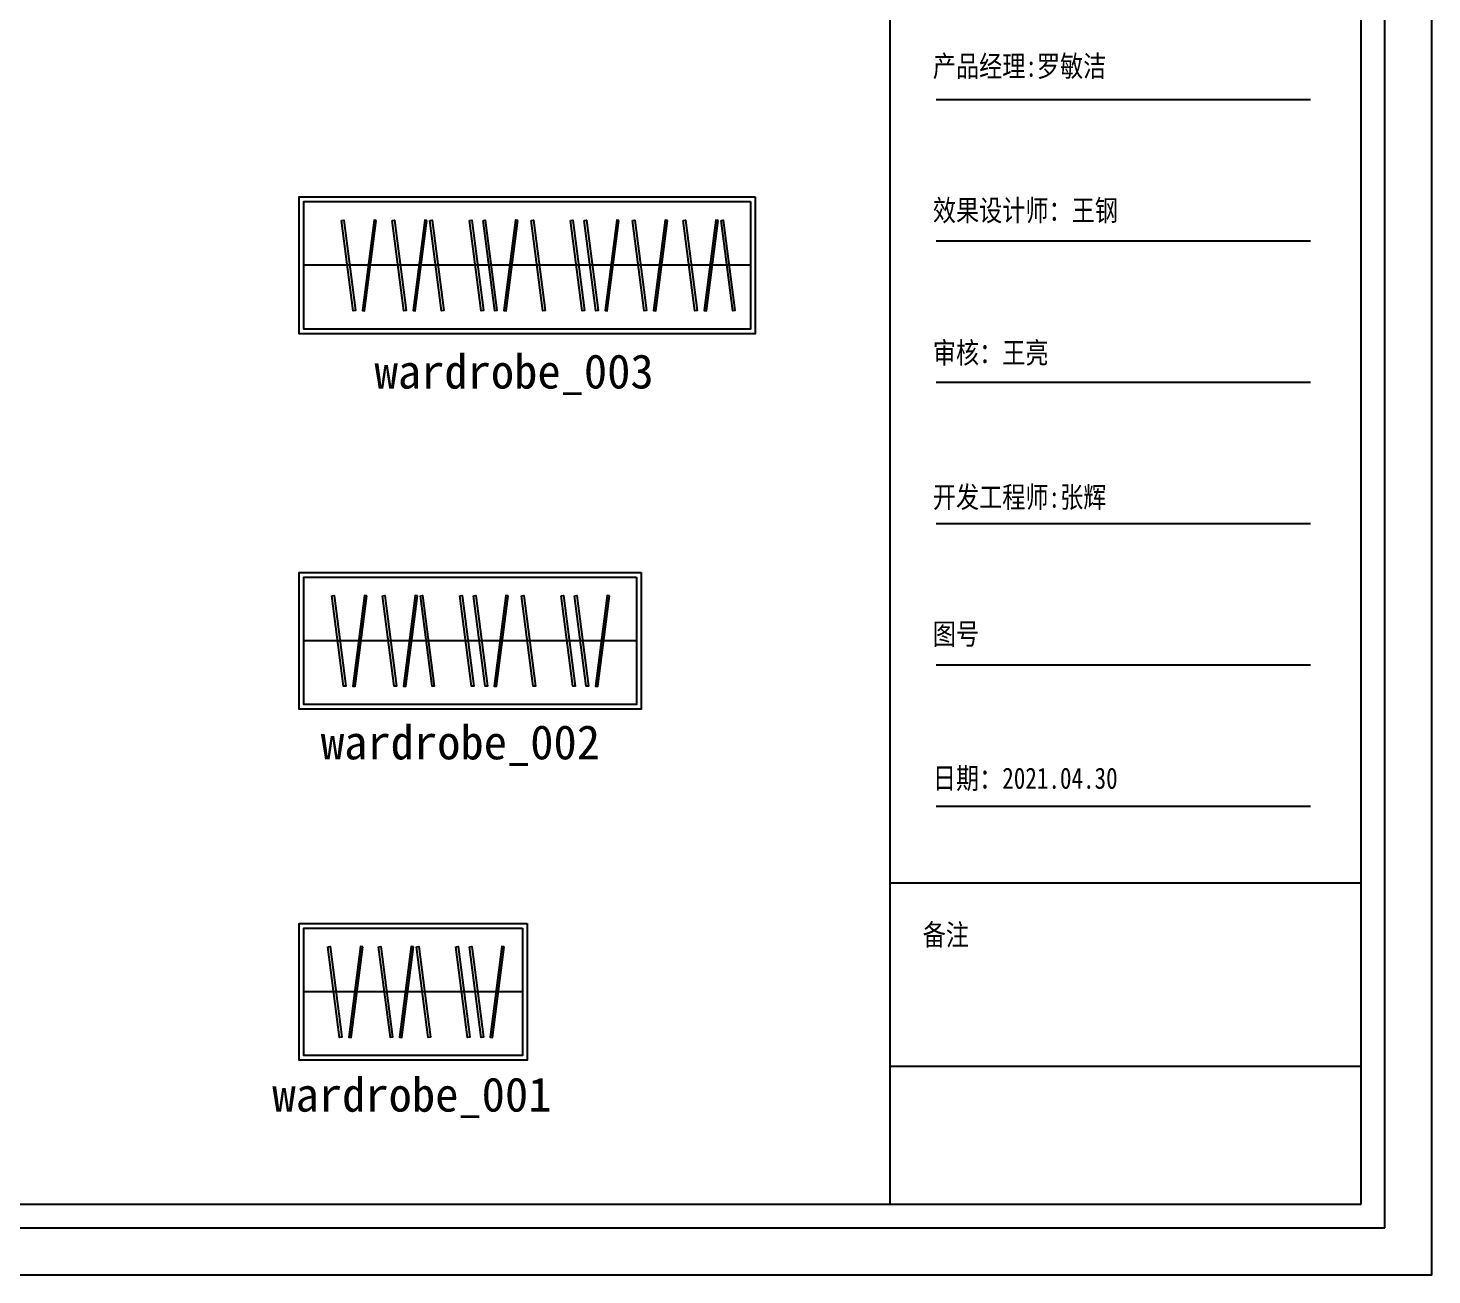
# Model space of a CAD drawing. Extents: x 422240 to 534325, y -8262 to 172635.
# Drawn here: x 460664 to 466823, y 62660 to 68130 of the extents above; entities that cross this region are included whole.
import ezdxf

# ---------------------------------------------------------------- set-up
doc = ezdxf.new("R2010")
doc.units = 0
doc.header["$LTSCALE"] = 1000
doc.header["$MEASUREMENT"] = 0
doc.layers.add('PM-家具', color=146, linetype='Continuous')
doc.styles.get("Standard").update_dxf_attribs({"font": 'gbenor.shx', "bigfont": 'gbcbig.shx'})
doc.styles.add('WJ', font='', dxfattribs={"width": 0.8, "height": 135})
doc.styles.get('WJ').set_extended_font_data('FangSong_GB2312')

# ---------------------------------------------------------------- blocks, each defined once
blk = doc.blocks.new('次卧摆放方案图例')
at = {"color": 251}
for p, q in [((80419.2, -7996.3), (80419.2, 2265.3)), ((65764.7, -7996.3), (80419.2, -7996.3))]:
    blk.add_line(p, q, dxfattribs=at)
for p, q in [((78248.9, -7892.9), (78248.9, 2162)), ((80315.9, -7892.9), (80315.9, 2162)), ((78450.4, -3046.2), (80093.1, -3046.2)), ((78450.4, -3666.3), (80093.1, -3666.3)), ((78450.4, -4286.4), (80093.1, -4286.4)), ((78450.4, -4906.4), (80093.1, -4906.4)), ((78450.4, -5526.5), (80093.1, -5526.5)), ((78450.4, -6146.6), (80093.1, -6146.6)), ((78248.9, -6483.1), (80315.9, -6483.1)), ((78248.9, -7287.6), (80315.9, -7287.6)), ((65868.1, -7892.9), (80315.9, -7892.9))]:
    blk.add_line(p, q)
blk.add_lwpolyline([(65528.4, -8203), (80625.9, -8203), (80625.9, 2472), (65528.4, 2472)], close=True)
at = {"char_height": 93.012, "attachment_point": 1, "style": 'WJ'}
for s, insert, width in [('{\\fSimSun|b0|i0|c134|p2;产品经理:罗敏洁}', (78436.6, -2852.9), 1131.519), ('{\\fSimSun|b0|i0|c134|p2;效果设计师：王钢}', (78436.6, -3485.9), 1162.465), ('{\\fSimSun|b0|i0|c134|p2;审核：王亮}', (78436.6, -4110.7), 556.375), ('{\\fSimSun|b0|i0|c134|p2;开发工程师:张辉}', (78436.6, -4743.7), 1673.43), ('{\\fSimSun|b0|i0|c134|p2;图号}', (78436.6, -5344.2), 556.375), ('{\\fSimSun|b0|i0|c134|p2;日期：2021.04.30}', (78436.6, -5977.1), 1176.368), ('{\\fSimSun|b0|i0|c134|p2;备注}', (78392, -6664.1), 741.511)]:
    blk.add_mtext(s, dxfattribs=dict(at, insert=insert, width=width))
blk = doc.blocks.new('次卧2000衣柜')
blk.add_line((22998.5, -33171.5), (21038.5, -33171.5))
blk.add_lwpolyline([(23018.5, -32871.5), (23018.5, -33471.5), (21018.5, -33471.5), (21018.5, -32871.5)], close=True)
at = {"color": 251}
for points in [[(22998.5, -32891.5), (22998.5, -33451.5), (21038.5, -33451.5), (21038.5, -32891.5)], [(21204, -32974.4), (21214, -32973.1), (21265.2, -33369.9), (21255.2, -33371.1)], [(21356.6, -32974.4), (21346.7, -32973.1), (21295.5, -33369.9), (21305.4, -33371.1)], [(21426.5, -32974.4), (21436.4, -32973.1), (21487.6, -33369.9), (21477.7, -33371.1)], [(21579, -32974.4), (21569.1, -32973.1), (21517.9, -33369.9), (21527.8, -33371.1)], [(21592, -32974.4), (21602, -32973.1), (21653.2, -33369.9), (21643.2, -33371.1)], [(21765.4, -32974.4), (21775.3, -32973.1), (21826.5, -33369.9), (21816.6, -33371.1)], [(21824.7, -32974.4), (21834.7, -32973.1), (21885.9, -33369.9), (21875.9, -33371.1)], [(21977.3, -32974.4), (21967.4, -32973.1), (21916.2, -33369.9), (21926.1, -33371.1)], [(22035.8, -32974.4), (22045.7, -32973.1), (22096.9, -33369.9), (22087, -33371.1)], [(22209.1, -32974.4), (22219.1, -32973.1), (22270.3, -33369.9), (22260.3, -33371.1)], [(22268.5, -32974.4), (22278.4, -32973.1), (22329.6, -33369.9), (22319.7, -33371.1)], [(22421, -32974.4), (22411.1, -32973.1), (22359.9, -33369.9), (22369.8, -33371.1)], [(22480.9, -32974.4), (22490.8, -32973.1), (22542, -33369.9), (22532.1, -33371.1)], [(22633.4, -32974.4), (22623.5, -32973.1), (22572.3, -33369.9), (22582.2, -33371.1)], [(22703.3, -32974.4), (22713.3, -32973.1), (22764.5, -33369.9), (22754.5, -33371.1)], [(22855.9, -32974.4), (22846, -32973.1), (22794.8, -33369.9), (22804.7, -33371.1)], [(22868.9, -32974.4), (22878.8, -32973.1), (22930, -33369.9), (22920.1, -33371.1)]]:
    blk.add_lwpolyline(points, close=True, dxfattribs=at)
blk = doc.blocks.new('次卧1500衣柜')
blk.add_line((22498.5, -34819), (21038.5, -34819))
blk.add_lwpolyline([(22518.5, -34519), (22518.5, -35119), (21018.5, -35119), (21018.5, -34519)], close=True)
at = {"color": 251}
for points in [[(22498.5, -34539), (22498.5, -35099), (21038.5, -35099), (21038.5, -34539)], [(21162, -34621.9), (21172, -34620.6), (21223.2, -35017.4), (21213.2, -35018.6)], [(21314.6, -34621.9), (21304.7, -34620.6), (21253.5, -35017.4), (21263.4, -35018.6)], [(21384.5, -34621.9), (21394.4, -34620.6), (21445.6, -35017.4), (21435.7, -35018.6)], [(21537, -34621.9), (21527.1, -34620.6), (21475.9, -35017.4), (21485.8, -35018.6)], [(21550, -34621.9), (21560, -34620.6), (21611.2, -35017.4), (21601.2, -35018.6)], [(21723.4, -34621.9), (21733.3, -34620.6), (21784.5, -35017.4), (21774.6, -35018.6)], [(21782.7, -34621.9), (21792.7, -34620.6), (21843.9, -35017.4), (21833.9, -35018.6)], [(21935.3, -34621.9), (21925.4, -34620.6), (21874.2, -35017.4), (21884.1, -35018.6)], [(21993.8, -34621.9), (22003.7, -34620.6), (22054.9, -35017.4), (22045, -35018.6)], [(22167.1, -34621.9), (22177.1, -34620.6), (22228.3, -35017.4), (22218.3, -35018.6)], [(22226.5, -34621.9), (22236.4, -34620.6), (22287.6, -35017.4), (22277.7, -35018.6)], [(22379, -34621.9), (22369.1, -34620.6), (22317.9, -35017.4), (22327.8, -35018.6)]]:
    blk.add_lwpolyline(points, close=True, dxfattribs=at)
blk = doc.blocks.new('次卧1000衣柜')
blk.add_line((21998.5, -36359), (21038.5, -36359))
blk.add_lwpolyline([(22018.5, -36059), (22018.5, -36659), (21018.5, -36659), (21018.5, -36059)], close=True)
at = {"color": 251}
for points in [[(21998.5, -36079), (21998.5, -36639), (21038.5, -36639), (21038.5, -36079)], [(21144.5, -36161.9), (21154.5, -36160.6), (21205.7, -36557.4), (21195.7, -36558.6)], [(21297.1, -36161.9), (21287.2, -36160.6), (21236, -36557.4), (21245.9, -36558.6)], [(21367, -36161.9), (21376.9, -36160.6), (21428.1, -36557.4), (21418.2, -36558.6)], [(21519.5, -36161.9), (21509.6, -36160.6), (21458.4, -36557.4), (21468.3, -36558.6)], [(21532.5, -36161.9), (21542.5, -36160.6), (21593.7, -36557.4), (21583.7, -36558.6)], [(21705.9, -36161.9), (21715.8, -36160.6), (21767, -36557.4), (21757.1, -36558.6)], [(21765.2, -36161.9), (21775.2, -36160.6), (21826.4, -36557.4), (21816.4, -36558.6)], [(21917.8, -36161.9), (21907.9, -36160.6), (21856.7, -36557.4), (21866.6, -36558.6)]]:
    blk.add_lwpolyline(points, close=True, dxfattribs=at)

msp = doc.modelspace()

# ---------------------------------------------------------------- block references
msp.add_blockref('次卧摆放方案图例', (386196.9, 70863))
at = {"layer": 'PM-家具'}
for name in ['次卧2000衣柜', '次卧1500衣柜', '次卧1000衣柜']:
    msp.add_blockref(name, (440835.4, 100261), dxfattribs=at)

# ---------------------------------------------------------------- texts
at = {"char_height": 150, "attachment_point": 1}
for s, insert in [('{\\f@FangSong|b0|i0|c134|p49;wardrobe_003}', (462184.4, 66699.1)), ('{\\f@FangSong|b0|i0|c134|p49;wardrobe_002}', (461948.9, 65072.1)), ('{\\f@FangSong|b0|i0|c134|p49;wardrobe_001}', (461735.9, 63526.6))]:
    msp.add_mtext_dynamic_manual_height_columns(s, width=1434.402, gutter_width=1750, heights=[0], dxfattribs=dict(at, insert=insert))

doc.saveas('drawing.dxf')
